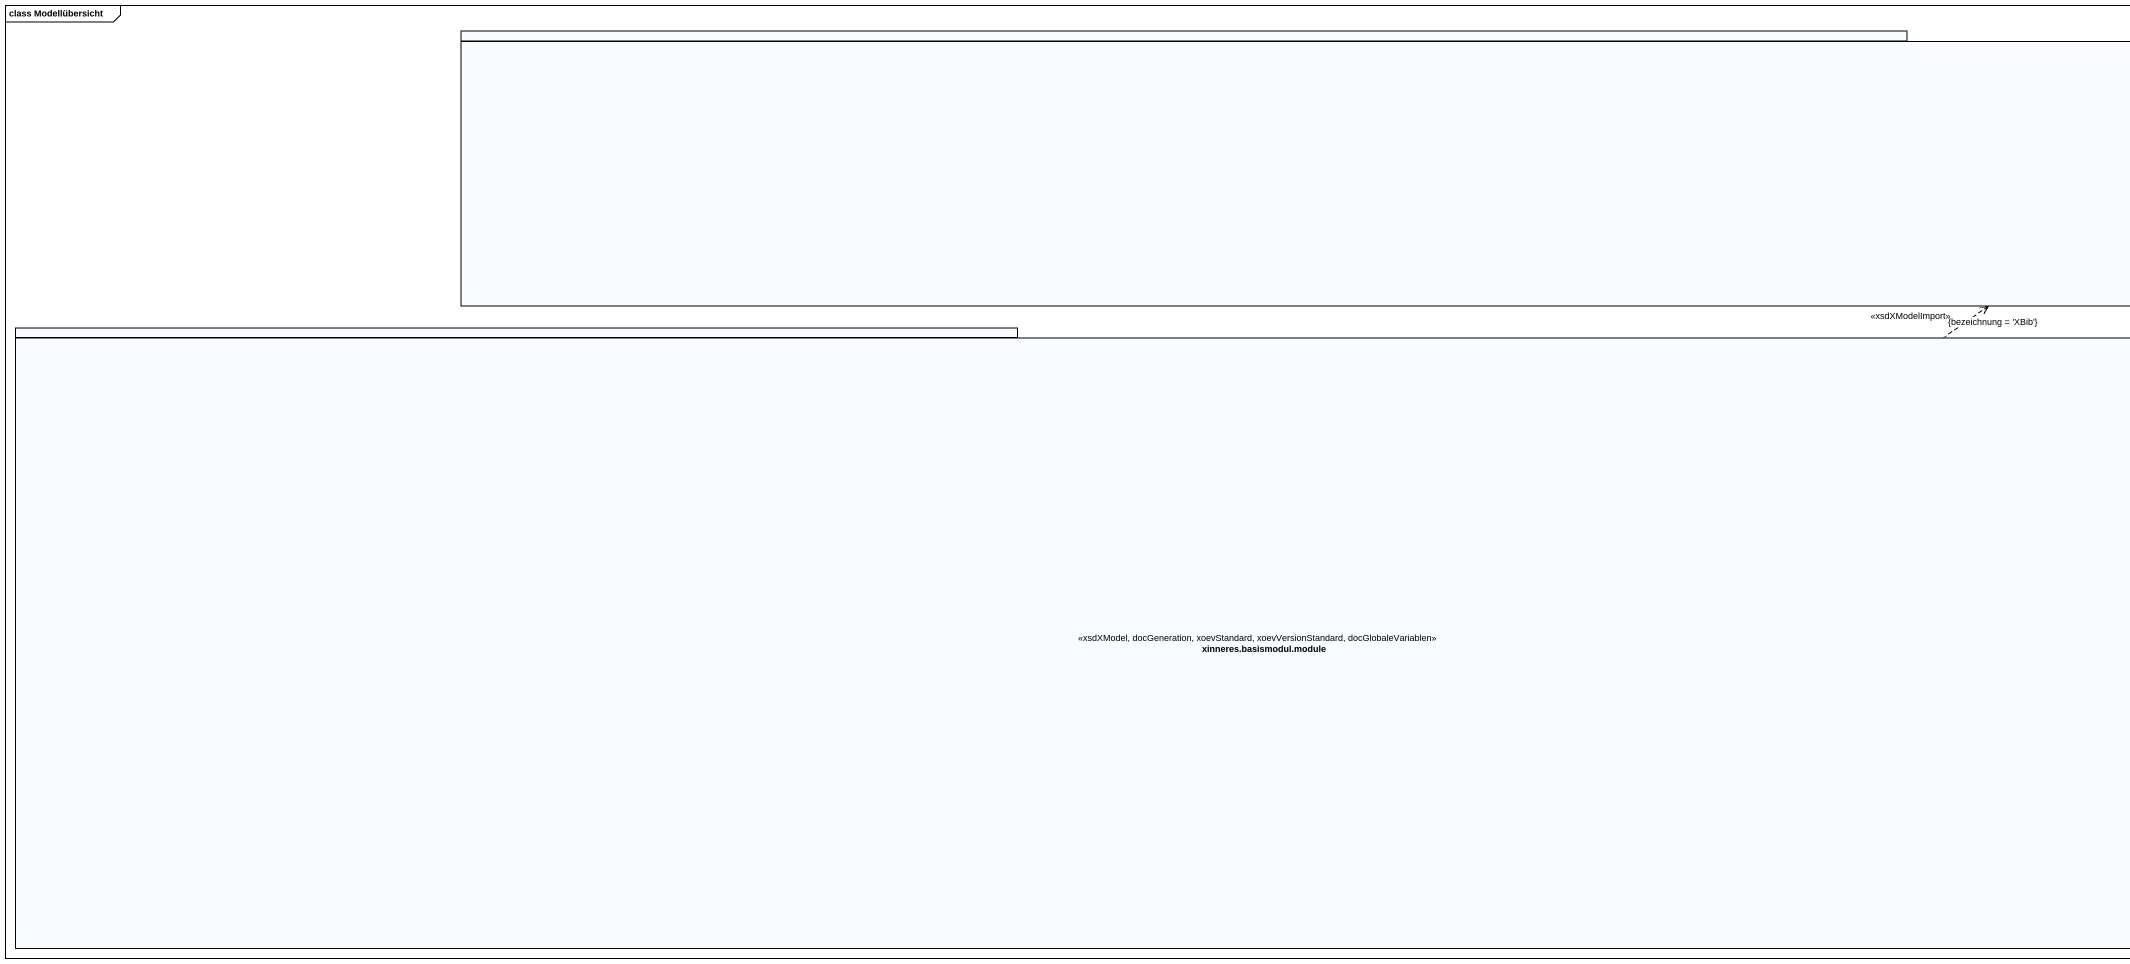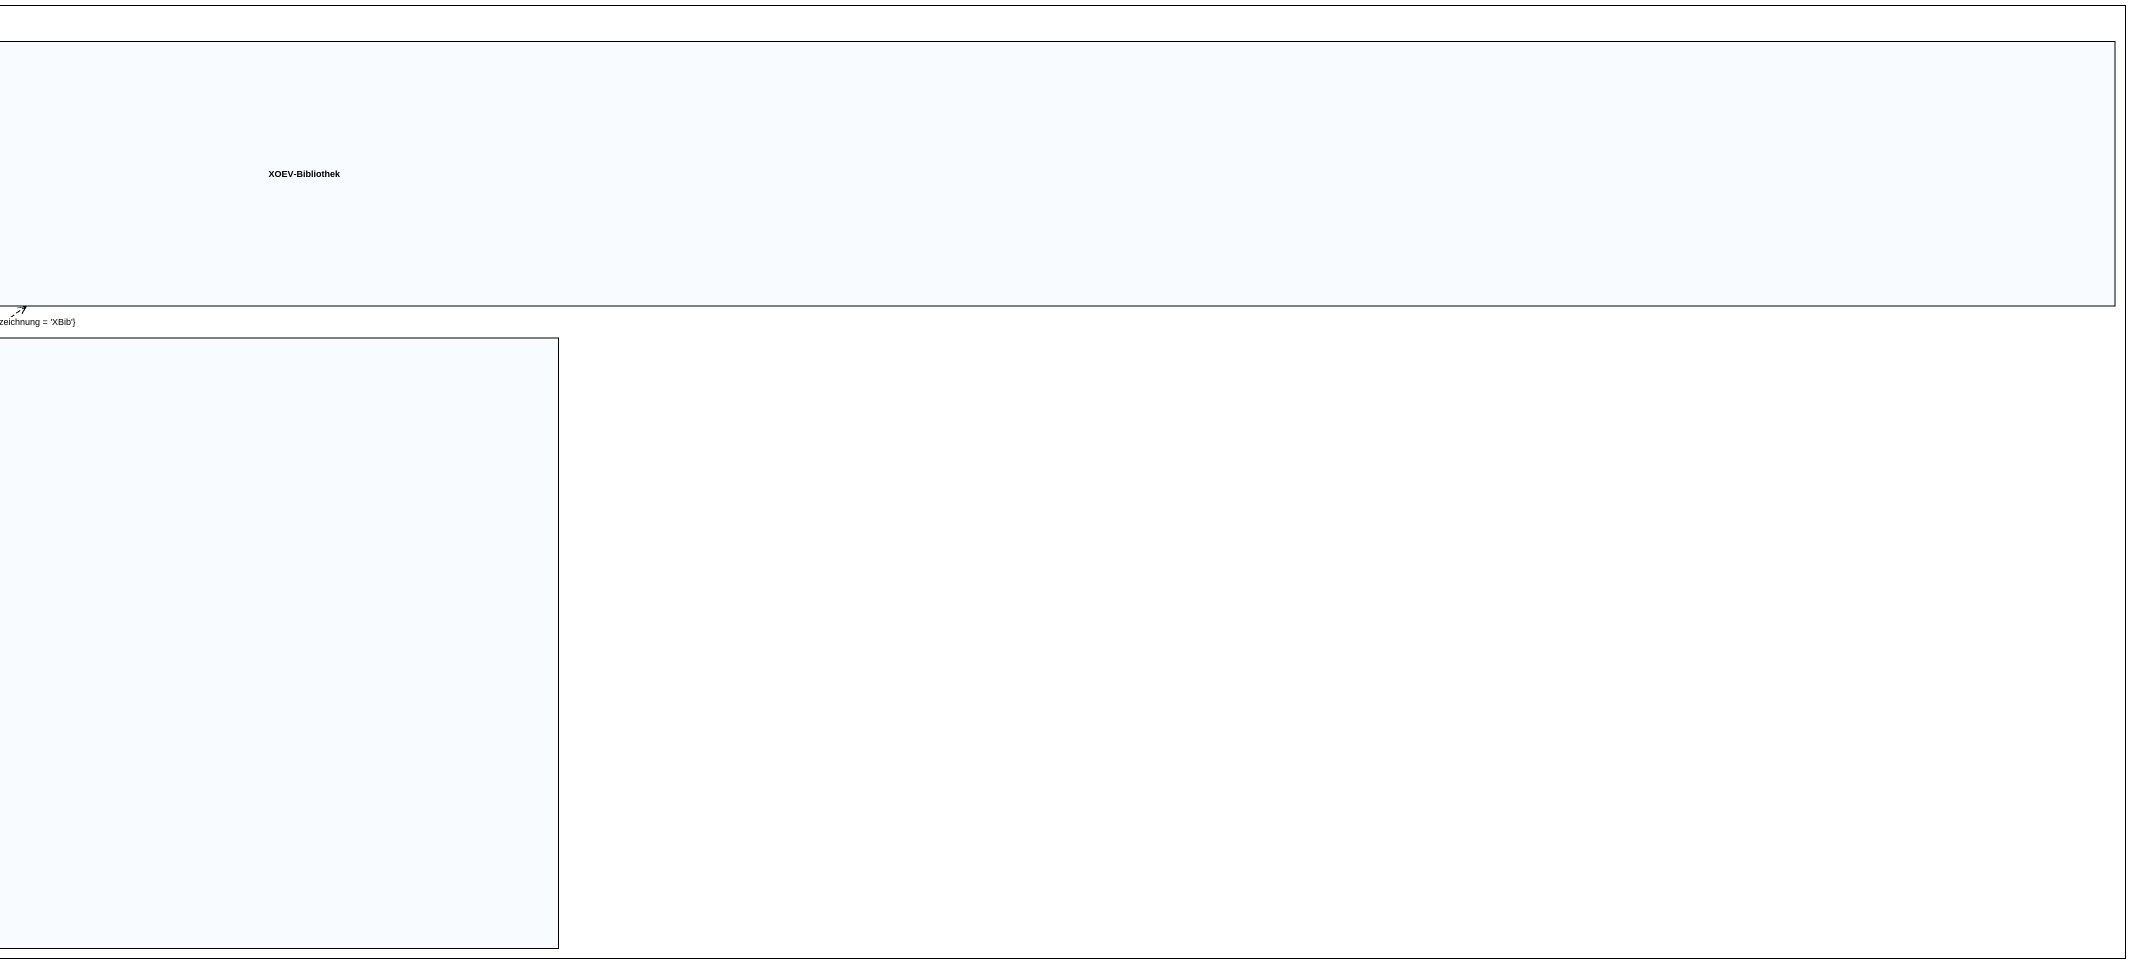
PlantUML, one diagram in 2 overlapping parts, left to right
@startuml
mainframe class Modellübersicht
package "XOEV-Bibliothek" as XOEV_Bibliothek {
}
package "xinneres.basismodul.module" as xinneres_basismodul_module <<xsdXModel, docGeneration, xoevStandard, xoevVersionStandard, docGlobaleVariablen>> {
}
xinneres_basismodul_module .right.> XOEV_Bibliothek : <<xsdXModelImport>>\n{bezeichnung = 'XBib'}
@enduml
